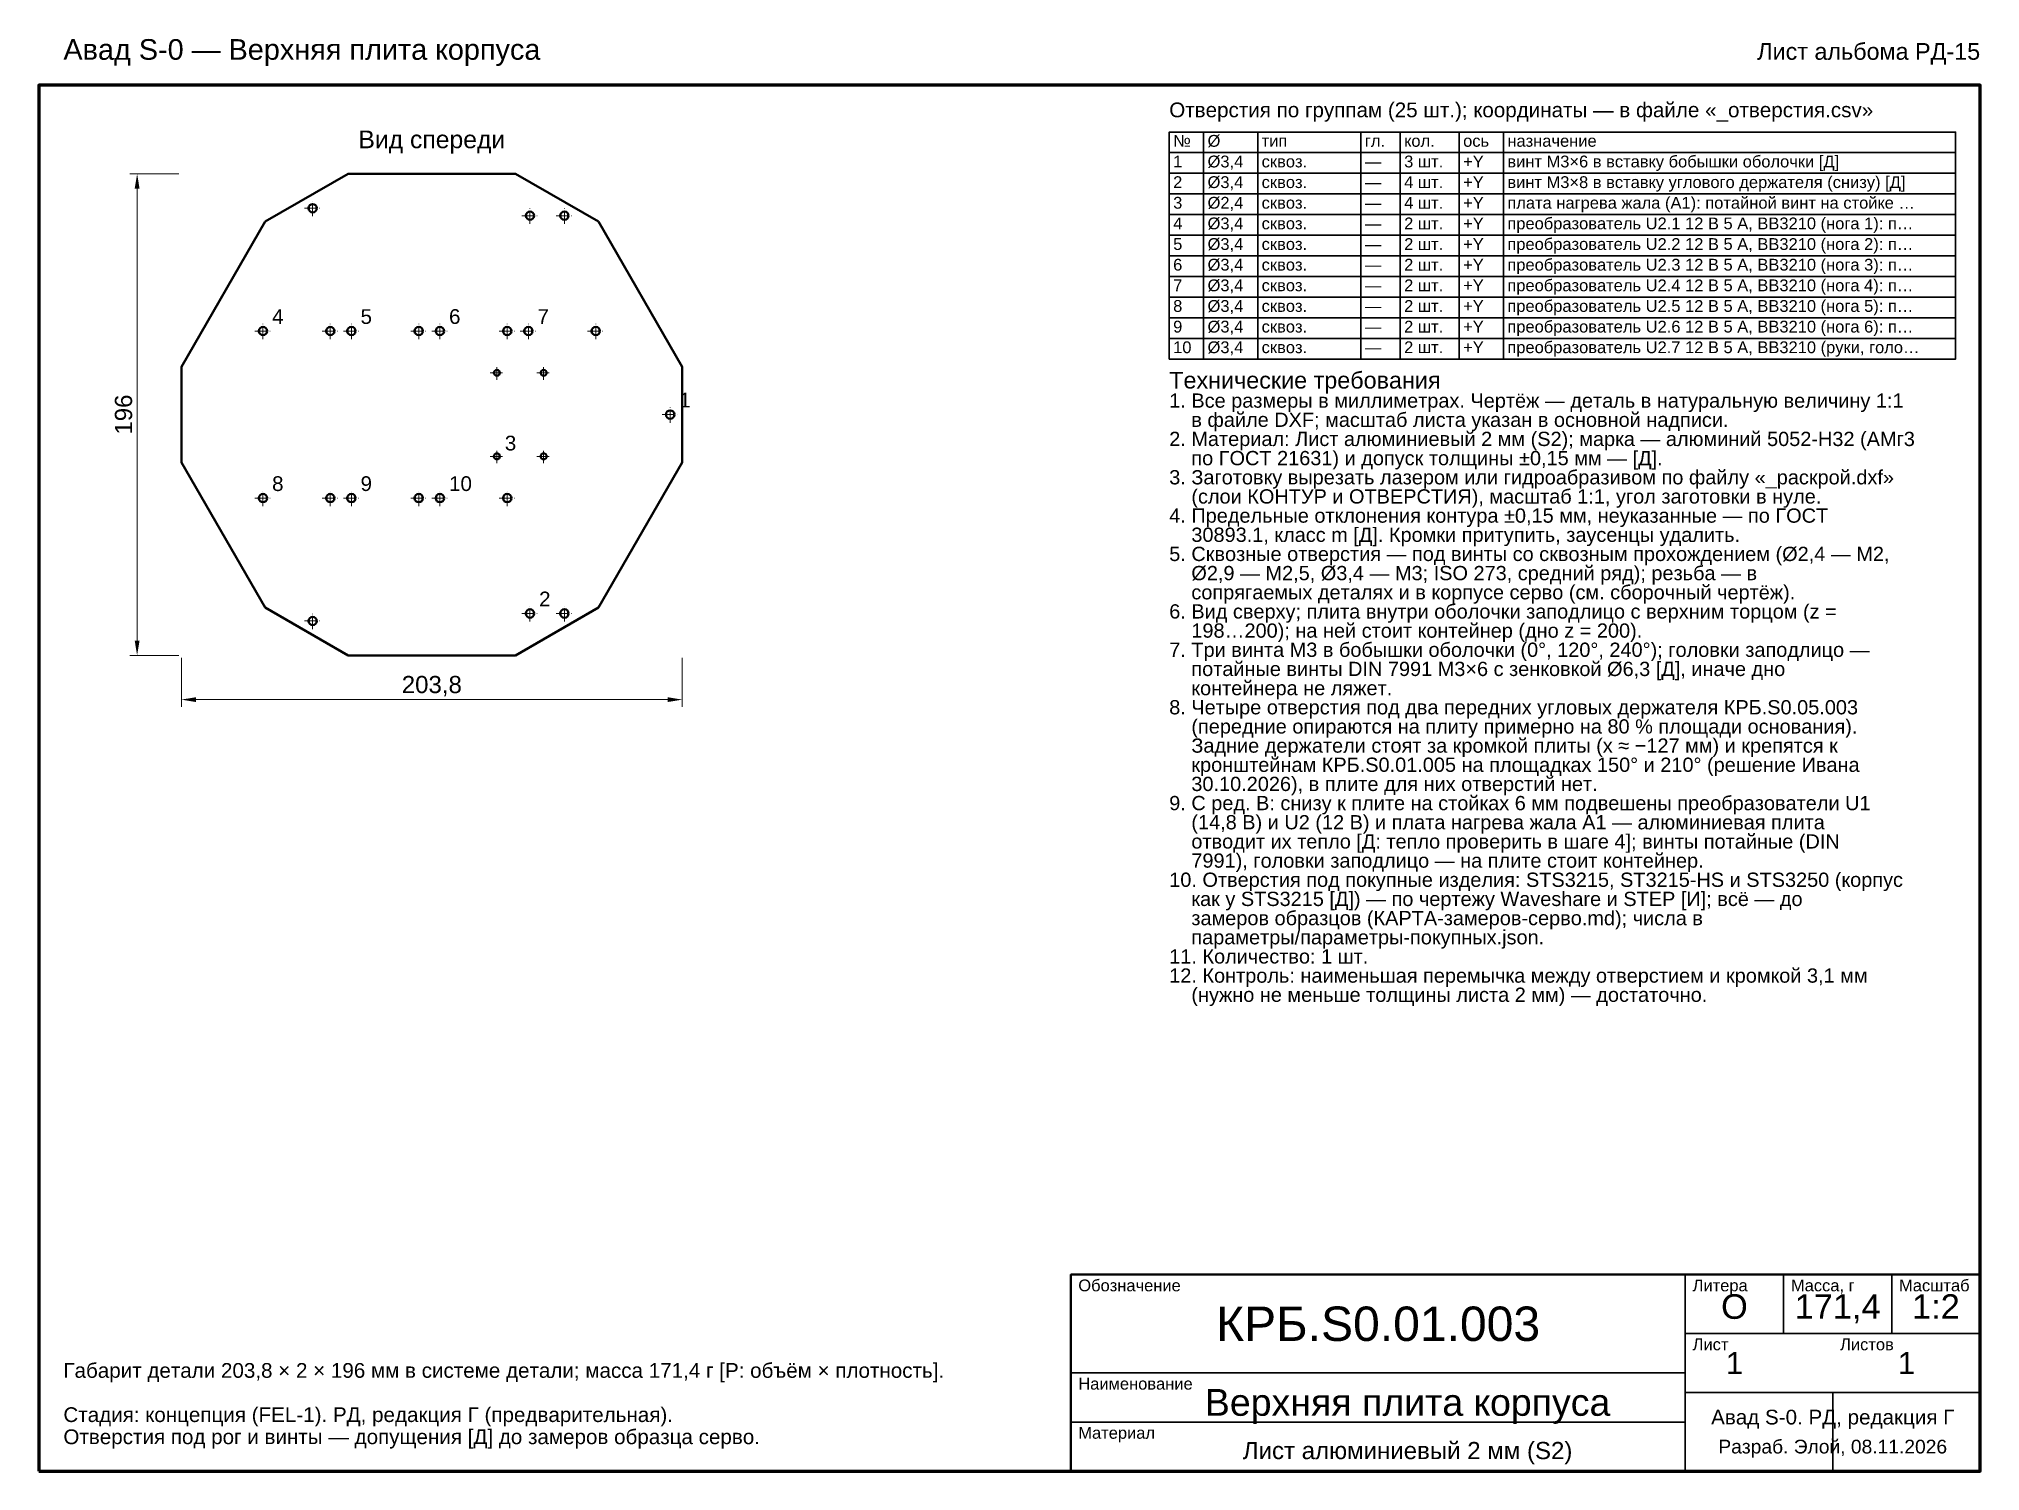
# Model space of a CAD drawing. Header units: millimetres. Extents: x 40 to 830, y 10 to 593.
import ezdxf
from ezdxf.enums import TextEntityAlignment as Align

# ---------------------------------------------------------------- set-up
doc = ezdxf.new("R2010")
doc.units = ezdxf.units.MM
doc.header["$LTSCALE"] = 2
doc.linetypes.add('DASHDOT', pattern=[3.556, 2.54, -0.508, 0, -0.508])
for name, color, linetype, lineweight in [('КОНТУР', 7, 'Continuous', 50), ('ОСИ', 1, 'DASHDOT', 18), ('РАЗМЕРЫ', 5, 'Continuous', 18), ('РАМКА', 7, 'Continuous', 70), ('ТАБЛИЦА', 7, 'Continuous', 35), ('ТЕКСТ', 7, 'Continuous', 25)]:
    doc.layers.add(name, color=color, linetype=linetype, lineweight=lineweight)
doc.styles.add('GOST', font='arial.ttf')
doc.dimstyles.new('GOST', dxfattribs={"dimtxt": 7, "dimasz": 6, "dimexe": 3, "dimexo": 1, "dimgap": 2, "dimtad": 1, "dimdec": 1, "dimtxsty": 'GOST', "dimcen": 2.5, "dimclrd": 5, "dimclre": 5, "dimclrt": 5, "dimazin": 3, "dimtfac": 1, "dimtmove": 0, "dimatfit": 3, "dimlwd": 18, "dimlwe": 18})

msp = doc.modelspace()

# ---------------------------------------------------------------- linework, layer by layer
at = {"layer": 'КОНТУР'}
for p, q in [((165.82, 538), (132.11, 518.54)), ((234.03, 538), (165.82, 538)), ((267.74, 518.54), (234.03, 538)), ((132.11, 518.54), (98, 459.46)), ((301.85, 459.46), (267.74, 518.54)), ((98, 459.46), (98, 420.54)), ((301.85, 420.54), (301.85, 459.46)), ((98, 420.54), (132.11, 361.46)), ((267.74, 361.46), (301.85, 420.54)), ((132.11, 361.46), (165.82, 342)), ((234.03, 342), (267.74, 361.46)), ((165.82, 342), (234.03, 342))]:
    msp.add_line(p, q, dxfattribs=at)
for centre, radius in [((151.42, 524), 1.7), ((239.87, 520.95), 1.7), ((253.87, 520.95), 1.7), ((131.22, 474), 1.7), ((158.62, 474), 1.7), ((167.22, 474), 1.7), ((194.62, 474), 1.7), ((203.22, 474), 1.7), ((230.62, 474), 1.7), ((239.22, 474), 1.7), ((266.62, 474), 1.7), ((226.42, 457), 1.2), ((245.42, 457), 1.2), ((296.92, 440), 1.7), ((226.42, 423), 1.2), ((245.42, 423), 1.2), ((131.22, 406), 1.7), ((158.62, 406), 1.7), ((167.22, 406), 1.7), ((194.62, 406), 1.7), ((203.22, 406), 1.7), ((230.62, 406), 1.7), ((151.42, 356), 1.7), ((239.87, 359.05), 1.7), ((253.87, 359.05), 1.7)]:
    msp.add_circle(centre, radius, dxfattribs=at)
at = {"layer": 'ОСИ'}
for p, q in [((148.12, 524), (154.72, 524)), ((151.42, 520.7), (151.42, 527.3)), ((239.87, 517.65), (239.87, 524.25)), ((253.87, 517.65), (253.87, 524.25)), ((236.57, 520.95), (243.17, 520.95)), ((250.57, 520.95), (257.17, 520.95)), ((127.92, 474), (134.52, 474)), ((131.22, 470.7), (131.22, 477.3)), ((155.32, 474), (161.92, 474)), ((158.62, 470.7), (158.62, 477.3)), ((163.92, 474), (170.52, 474)), ((167.22, 470.7), (167.22, 477.3)), ((191.32, 474), (197.92, 474)), ((194.62, 470.7), (194.62, 477.3)), ((199.92, 474), (206.52, 474)), ((203.22, 470.7), (203.22, 477.3)), ((227.32, 474), (233.92, 474)), ((230.62, 470.7), (230.62, 477.3)), ((235.92, 474), (242.52, 474)), ((239.22, 470.7), (239.22, 477.3)), ((263.32, 474), (269.92, 474)), ((266.62, 470.7), (266.62, 477.3)), ((226.42, 454.2), (226.42, 459.8)), ((245.42, 454.2), (245.42, 459.8)), ((223.62, 457), (229.22, 457)), ((242.62, 457), (248.22, 457)), ((296.92, 436.7), (296.92, 443.3)), ((293.62, 440), (300.22, 440)), ((223.62, 423), (229.22, 423)), ((226.42, 420.2), (226.42, 425.8)), ((242.62, 423), (248.22, 423)), ((245.42, 420.2), (245.42, 425.8)), ((127.92, 406), (134.52, 406)), ((131.22, 402.7), (131.22, 409.3)), ((155.32, 406), (161.92, 406)), ((158.62, 402.7), (158.62, 409.3)), ((163.92, 406), (170.52, 406)), ((167.22, 402.7), (167.22, 409.3)), ((191.32, 406), (197.92, 406)), ((194.62, 402.7), (194.62, 409.3)), ((199.92, 406), (206.52, 406)), ((203.22, 402.7), (203.22, 409.3)), ((227.32, 406), (233.92, 406)), ((230.62, 402.7), (230.62, 409.3)), ((148.12, 356), (154.72, 356)), ((151.42, 352.7), (151.42, 359.3)), ((236.57, 359.05), (243.17, 359.05)), ((239.87, 355.75), (239.87, 362.35)), ((250.57, 359.05), (257.17, 359.05)), ((253.87, 355.75), (253.87, 362.35))]:
    msp.add_line(p, q, dxfattribs=at)
at = {"layer": 'РАМКА', "lineweight": 70}
msp.add_lwpolyline([(40, 10), (830, 10), (830, 574), (40, 574), (40, 10)], dxfattribs=at)
at = {"layer": 'ТАБЛИЦА'}
for p, q in [((514, 555), (514, 462.6)), ((536, 555), (536, 462.6)), ((578, 555), (578, 462.6)), ((594, 555), (594, 462.6)), ((618, 555), (618, 462.6)), ((636, 555), (636, 462.6)), ((500, 546.6), (820, 546.6)), ((500, 538.2), (820, 538.2)), ((500, 529.8), (820, 529.8)), ((500, 521.4), (820, 521.4)), ((500, 513), (820, 513)), ((500, 504.6), (820, 504.6)), ((500, 496.2), (820, 496.2)), ((500, 487.8), (820, 487.8)), ((500, 479.4), (820, 479.4)), ((500, 471), (820, 471)), ((710, 10), (710, 90)), ((750, 66), (750, 90)), ((794, 66), (794, 90)), ((710, 66), (830, 66)), ((460, 50), (710, 50)), ((710, 42), (830, 42)), ((770, 10), (770, 42)), ((460, 30), (710, 30))]:
    msp.add_line(p, q, dxfattribs=at)
at = {"layer": 'ТАБЛИЦА', "lineweight": 35}
msp.add_lwpolyline([(500, 462.6), (820, 462.6), (820, 555), (500, 555), (500, 462.6)], dxfattribs=at)
at = {"layer": 'ТАБЛИЦА', "lineweight": 50}
msp.add_lwpolyline([(460, 10), (830, 10), (830, 90), (460, 90), (460, 10)], dxfattribs=at)

# ---------------------------------------------------------------- texts
at = {"layer": 'ТЕКСТ', "style": 'GOST'}
for s, height, p in [('Авад S-0 — Верхняя плита корпуса', 8.4, (50, 584.4)), ('Отверстия по группам (25 шт.); координаты — в файле «_отверстия.csv»', 6, (500, 561)), ('№', 4.8, (501.6, 549)), ('Ø', 4.8, (515.6, 549)), ('1', 4.8, (501.6, 540.6)), ('Ø3,4', 4.8, (515.6, 540.6)), ('тип', 4.8, (537.6, 549)), ('гл.', 4.8, (579.6, 549)), ('3 шт.', 4.8, (595.6, 540.6)), ('кол.', 4.8, (595.6, 549)), ('ось', 4.8, (619.6, 549)), ('+Y', 4.8, (619.6, 540.6)), ('назначение', 4.8, (637.6, 549)), ('винт M3×6 в вставку бобышки оболочки [Д]', 4.8, (637.6, 540.6)), ('сквоз.', 4.8, (537.6, 540.6)), ('—', 4.8, (579.6, 540.6)), ('винт M3×8 в вставку углового держателя (снизу) [Д]', 4.8, (637.6, 532.2)), ('2', 4.8, (501.6, 532.2)), ('Ø3,4', 4.8, (515.6, 532.2)), ('сквоз.', 4.8, (537.6, 532.2)), ('—', 4.8, (579.6, 532.2)), ('4 шт.', 4.8, (595.6, 532.2)), ('+Y', 4.8, (619.6, 532.2)), ('3', 4.8, (501.6, 523.8)), ('Ø2,4', 4.8, (515.6, 523.8)), ('сквоз.', 4.8, (537.6, 523.8)), ('—', 4.8, (579.6, 523.8)), ('4 шт.', 4.8, (595.6, 523.8)), ('+Y', 4.8, (619.6, 523.8)), ('плата нагрева жала (A1): потайной винт на стойке …', 4.8, (637.6, 523.8)), ('4', 4.8, (501.6, 515.4)), ('Ø3,4', 4.8, (515.6, 515.4)), ('сквоз.', 4.8, (537.6, 515.4)), ('—', 4.8, (579.6, 515.4)), ('2 шт.', 4.8, (595.6, 515.4)), ('+Y', 4.8, (619.6, 515.4)), ('преобразователь U2.1 12 В 5 А, BB3210 (нога 1): п…', 4.8, (637.6, 515.4)), ('5', 4.8, (501.6, 507)), ('Ø3,4', 4.8, (515.6, 507)), ('сквоз.', 4.8, (537.6, 507)), ('—', 4.8, (579.6, 507)), ('2 шт.', 4.8, (595.6, 507)), ('+Y', 4.8, (619.6, 507)), ('преобразователь U2.2 12 В 5 А, BB3210 (нога 2): п…', 4.8, (637.6, 507)), ('6', 4.8, (501.6, 498.6)), ('Ø3,4', 4.8, (515.6, 498.6)), ('сквоз.', 4.8, (537.6, 498.6)), ('—', 4.8, (579.6, 498.6)), ('2 шт.', 4.8, (595.6, 498.6)), ('+Y', 4.8, (619.6, 498.6)), ('преобразователь U2.3 12 В 5 А, BB3210 (нога 3): п…', 4.8, (637.6, 498.6)), ('7', 4.8, (501.6, 490.2)), ('Ø3,4', 4.8, (515.6, 490.2)), ('сквоз.', 4.8, (537.6, 490.2)), ('—', 4.8, (579.6, 490.2)), ('2 шт.', 4.8, (595.6, 490.2)), ('+Y', 4.8, (619.6, 490.2)), ('преобразователь U2.4 12 В 5 А, BB3210 (нога 4): п…', 4.8, (637.6, 490.2)), ('4', 6, (134.92, 476.9)), ('5', 6, (170.92, 476.9)), ('6', 6, (206.92, 476.9)), ('7', 6, (242.92, 476.9)), ('8', 4.8, (501.6, 481.8)), ('Ø3,4', 4.8, (515.6, 481.8)), ('сквоз.', 4.8, (537.6, 481.8)), ('—', 4.8, (579.6, 481.8)), ('2 шт.', 4.8, (595.6, 481.8)), ('+Y', 4.8, (619.6, 481.8)), ('преобразователь U2.5 12 В 5 А, BB3210 (нога 5): п…', 4.8, (637.6, 481.8)), ('9', 4.8, (501.6, 473.4)), ('Ø3,4', 4.8, (515.6, 473.4)), ('сквоз.', 4.8, (537.6, 473.4)), ('—', 4.8, (579.6, 473.4)), ('2 шт.', 4.8, (595.6, 473.4)), ('+Y', 4.8, (619.6, 473.4)), ('преобразователь U2.6 12 В 5 А, BB3210 (нога 6): п…', 4.8, (637.6, 473.4)), ('10', 4.8, (501.6, 465)), ('Ø3,4', 4.8, (515.6, 465)), ('сквоз.', 4.8, (537.6, 465)), ('—', 4.8, (579.6, 465)), ('2 шт.', 4.8, (595.6, 465)), ('+Y', 4.8, (619.6, 465)), ('преобразователь U2.7 12 В 5 А, BB3210 (руки, голо…', 4.8, (637.6, 465)), ('Технические требования', 6.8, (500, 450.6)), ('1', 6, (300.62, 442.9)), ('1. Все размеры в миллиметрах. Чертёж — деталь в натуральную величину 1:1', 5.8, (500, 442.8)), ('    в файле DXF; масштаб листа указан в основной надписи.', 5.8, (500, 435)), ('3', 6, (229.62, 425.4)), ('2. Материал: Лист алюминиевый 2 мм (S2); марка — алюминий 5052-H32 (АМг3', 5.8, (500, 427.2)), ('    по ГОСТ 21631) и допуск толщины ±0,15 мм — [Д].', 5.8, (500, 419.4)), ('8', 6, (134.92, 408.9)), ('9', 6, (170.92, 408.9)), ('10', 6, (206.92, 408.9)), ('3. Заготовку вырезать лазером или гидроабразивом по файлу «_раскрой.dxf»', 5.8, (500, 411.6)), ('    (слои КОНТУР и ОТВЕРСТИЯ), масштаб 1:1, угол заготовки в нуле.', 5.8, (500, 403.8)), ('4. Предельные отклонения контура ±0,15 мм, неуказанные — по ГОСТ', 5.8, (500, 396)), ('    30893.1, класс m [Д]. Кромки притупить, заусенцы удалить.', 5.8, (500, 388.2)), ('5. Сквозные отверстия — под винты со сквозным прохождением (Ø2,4 — M2,', 5.8, (500, 380.4)), ('    Ø2,9 — M2,5, Ø3,4 — M3; ISO 273, средний ряд); резьба — в', 5.8, (500, 372.6)), ('2', 6, (243.57, 361.95)), ('    сопрягаемых деталях и в корпусе серво (см. сборочный чертёж).', 5.8, (500, 364.8)), ('6. Вид сверху; плита внутри оболочки заподлицо с верхним торцом (z =', 5.8, (500, 357)), ('    198…200); на ней стоит контейнер (дно z = 200).', 5.8, (500, 349.2)), ('7. Три винта M3 в бобышки оболочки (0°, 120°, 240°); головки заподлицо —', 5.8, (500, 341.4)), ('    потайные винты DIN 7991 M3×6 с зенковкой Ø6,3 [Д], иначе дно', 5.8, (500, 333.6)), ('    контейнера не ляжет.', 5.8, (500, 325.8)), ('8. Четыре отверстия под два передних угловых держателя КРБ.S0.05.003', 5.8, (500, 318)), ('    (передние опираются на плиту примерно на 80 % площади основания).', 5.8, (500, 310.2)), ('    Задние держатели стоят за кромкой плиты (x ≈ −127 мм) и крепятся к', 5.8, (500, 302.4)), ('    кронштейнам КРБ.S0.01.005 на площадках 150° и 210° (решение Ивана', 5.8, (500, 294.6)), ('    30.10.2026), в плите для них отверстий нет.', 5.8, (500, 286.8)), ('9. С ред. В: снизу к плите на стойках 6 мм подвешены преобразователи U1', 5.8, (500, 279)), ('    (14,8 В) и U2 (12 В) и плата нагрева жала A1 — алюминиевая плита', 5.8, (500, 271.2)), ('    отводит их тепло [Д: тепло проверить в шаге 4]; винты потайные (DIN', 5.8, (500, 263.4)), ('    7991), головки заподлицо — на плите стоит контейнер.', 5.8, (500, 255.6)), ('10. Отверстия под покупные изделия: STS3215, ST3215-HS и STS3250 (корпус', 5.8, (500, 247.8)), ('    как у STS3215 [Д]) — по чертежу Waveshare и STEP [И]; всё — до', 5.8, (500, 240)), ('    замеров образцов (КАРТА-замеров-серво.md); числа в', 5.8, (500, 232.2)), ('    параметры/параметры-покупных.json.', 5.8, (500, 224.4)), ('11. Количество: 1 шт.', 5.8, (500, 216.6)), ('12. Контроль: наименьшая перемычка между отверстием и кромкой 3,1 мм', 5.8, (500, 208.8)), ('    (нужно не меньше толщины листа 2 мм) — достаточно.', 5.8, (500, 201)), ('Обозначение', 4.8, (463, 83.2)), ('Литера', 4.8, (713, 83.2)), ('Масса, г', 4.8, (753, 83.2)), ('Масштаб', 4.8, (797, 83.2)), ('Лист', 4.8, (713, 59.2)), ('Листов', 4.8, (773, 59.2)), ('Габарит детали 203,8 × 2 × 196 мм в системе детали; масса 171,4 г [Р: объём × плотность].', 6, (50, 48)), ('Наименование', 4.8, (463, 43.2)), ('Стадия: концепция (FEL-1). РД, редакция Г (предварительная).', 6, (50, 30)), ('Отверстия под рог и винты — допущения [Д] до замеров образца серво.', 6, (50, 21)), ('Материал', 4.8, (463, 23.2))]:
    msp.add_text(s, height=height, dxfattribs=at).set_placement(p)
msp.add_text('Лист альбома РД-15', height=6.8, dxfattribs=at).set_placement((830, 584.4), align=Align.RIGHT)
for s, height, p in [('Вид спереди', 7.2, (199.92, 552)), ('О', 10, (730, 77)), ('171,4', 10, (772, 77)), ('1:2', 10, (812, 77)), ('КРБ.S0.01.003', 14, (585, 70)), ('1', 9, (730, 54)), ('1', 9, (800, 54)), ('Верхняя плита корпуса', 10.9244, (597, 38)), ('Авад S-0. РД, редакция Г', 6, (770, 32)), ('Лист алюминиевый 2 мм (S2)', 7, (597, 18.4)), ('Разраб. Элой, 08.11.2026', 5.6, (770, 20))]:
    msp.add_text(s, height=height, dxfattribs=at).set_placement(p, align=Align.MIDDLE_CENTER)

# ---------------------------------------------------------------- dimensions: what is measured, and where the dimension line sits
at = {"layer": 'РАЗМЕРЫ'}
msp.add_linear_dim(base=(80, 342), p1=(98, 342), p2=(98, 538), angle=90, dimstyle='GOST', dxfattribs=at).render()
msp.add_linear_dim(base=(98, 324), p1=(98, 342), p2=(301.8461, 342), dimstyle='GOST', dxfattribs=at).render()

doc.saveas('drawing.dxf')
